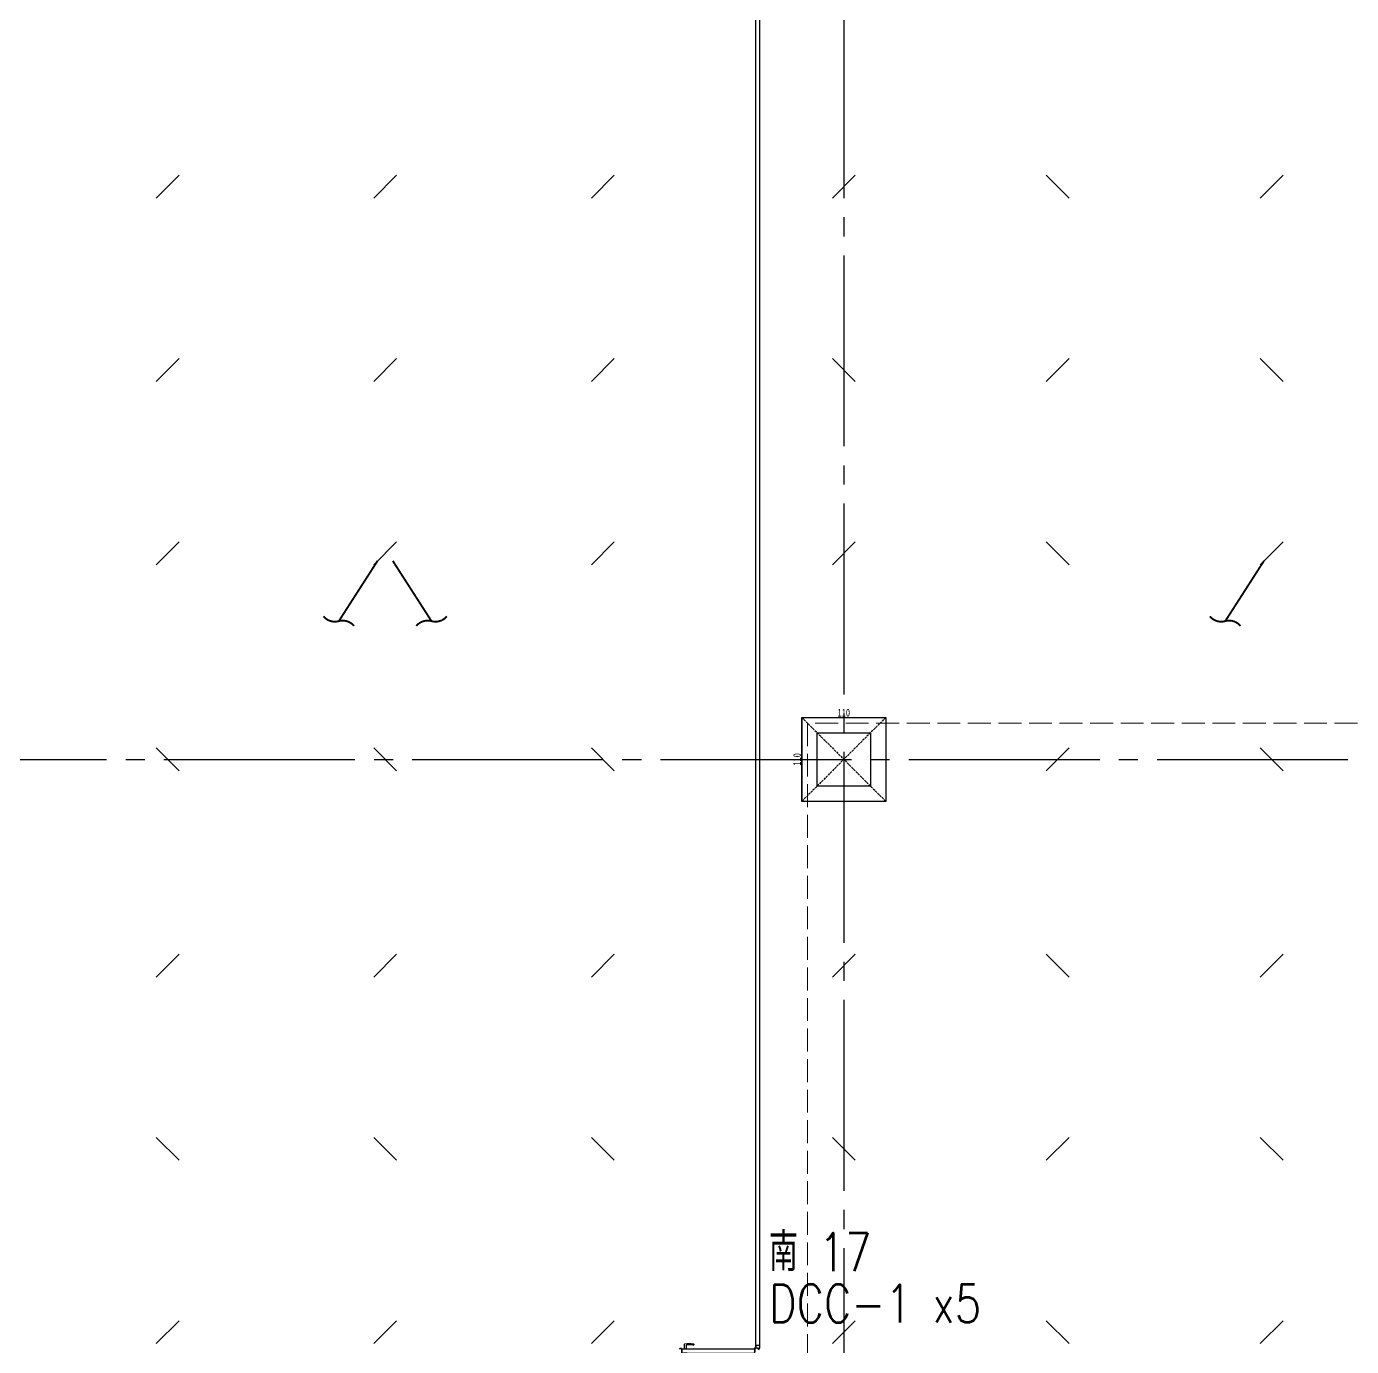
# Model space of a CAD drawing. Extents: x -3080 to 28500, y -1326 to 31609.
# Drawn here: x 14050 to 15785, y 731 to 2460 of the extents above; entities that cross this region are included whole.
import ezdxf
from ezdxf.enums import TextEntityAlignment as Align

# ---------------------------------------------------------------- set-up
doc = ezdxf.new("R2010")
doc.units = 0
doc.header["$LTSCALE"] = 100
for name, pattern in [('188K-SM-03-F05-ARCH-PA-Y2257103$0$DASHED', [19.05, 12.7, -6.35]), ('X-S-FAB-L05$0$COL-CEN-LIN', [3.25, 2.5, -0.25, 0.25, -0.25]), ('X-S-FAB-L05$0$DASHED', [0.75, 0.5, -0.25]), ('X-S-FAB-L05$0$HIDDEN', [0.4, 0.3, -0.1])]:
    doc.linetypes.add(name, pattern=pattern)
for name, color, linetype in [('0-xref', 8, 'Continuous'), ('188K-SM-03-F05-ARCH-PA-Y2257103$0$K-Door', 53, 'Continuous'), ('188K-SM-03-F05-ARCH-PA-Y2257103$0$K-W-P1-3.5-非抗', 53, 'Continuous'), ('188K-SM-03-F05-MECH-DCC-Y2257103$0$00_閥站分組', 1, 'Continuous'), ('188K-SM-07-F10-MECH-CR PIPE-Y2257103$0$00_閥站分組', 1, 'Continuous'), ('X-S-FAB-L05$0$BEAM', 8, 'Continuous'), ('X-S-FAB-L05$0$BLOCK', 8, 'Continuous'), ('X-S-FAB-L05$0$BR-D', 8, 'X-S-FAB-L05$0$DASHED'), ('X-S-FAB-L05$0$CCL', 8, 'X-S-FAB-L05$0$COL-CEN-LIN'), ('X-S-FAB-L05$0$COL', 8, 'Continuous'), ('X-S-FAB-L05$0$COL-S', 8, 'Continuous'), ('X-S-FAB-L05$0$HID', 8, 'X-S-FAB-L05$0$HIDDEN'), ('X-S-FAB-L05$0$S-鋼柱', 8, 'Continuous'), ('X-S-FAB-L05$0$斜撐', 8, 'Continuous')]:
    doc.layers.add(name, color=color, linetype=linetype)
doc.layers.add('X-S-FAB-L05$0$XREF', color=8, linetype='Continuous', lineweight=0)
doc.styles.add('188K-SM-03-F05-ARCH-PA-Y2257103$0$Standard', font='txt.shx', dxfattribs={"bigfont": 'chineset.shx'})
doc.styles.add('188K-SM-03-F05-MECH-DCC-Y2257103$0$XFM1Q20-200k$0$12P7-XCM2P10$0$AA-TXT', font='simplex.shx', dxfattribs={"bigfont": 'china.shx'})
doc.styles.add('188K-SM-07-F10-MECH-CR PIPE-Y2257103$0$XFM1Q20-200k$0$12P7-XCM2P10$0$AA-TXT', font='simplex.shx', dxfattribs={"bigfont": 'china.shx'})
doc.styles.add('X-S-FAB-L05$0$DIM', font='', dxfattribs={"width": 0.8})
doc.styles.get('X-S-FAB-L05$0$DIM').set_extended_font_data('MingLiU')
doc.dimstyles.new('X-S-FAB-L05$0$JJP_005_defpoint', dxfattribs={"dimtxt": 20, "dimasz": 0.5, "dimexe": 0.5, "dimexo": 0.5, "dimgap": 0.5, "dimtad": 1, "dimdsep": 46, "dimtxsty": 'X-S-FAB-L05$0$DIM', "dimblk": 'X-S-FAB-L05$0$_None', "dimcen": 10, "dimclrd": 256, "dimclre": 256, "dimclrt": 256, "dimadec": 0, "dimazin": 0, "dimtfac": 1, "dimtix": 1, "dimtmove": 2, "dimatfit": 3, "dimldrblk": 'X-S-FAB-L05$0$_None', "dimfxl": 0.5, "dimtolj": 1, "dimtzin": 0, "dimarcsym": 0})

# ---------------------------------------------------------------- blocks, each defined once
blk = doc.blocks.new('*D174')
at = {"layer": 'DefPoints', "lineweight": -2, "transparency": 16777216}
blk.add_line((0, 0), (110, 0), dxfattribs=at)
at = {"layer": 'DefPoints', "color": 0, "transparency": 16777216}
for p in [(0, 0), (110, 0), (110, 0)]:
    blk.add_point(p, dxfattribs=at)
at = {"layer": 'DefPoints', "transparency": 16777216, "insert": (55, 6.1), "char_height": 10, "attachment_point": 5, "style": 'X-S-FAB-L05$0$DIM'}
blk.add_mtext('\\A1;110', dxfattribs=at)
blk = doc.blocks.new('X-S-FAB-L05$0$_None')
blk = doc.blocks.new('*D175')
at = {"layer": 'DefPoints', "lineweight": -2, "transparency": 16777216}
blk.add_line((0, 0), (0, -110), dxfattribs=at)
at = {"layer": 'DefPoints', "color": 0, "transparency": 16777216}
for p in [(0, 0), (0, -110), (0, -110)]:
    blk.add_point(p, dxfattribs=at)
at = {"layer": 'DefPoints', "transparency": 16777216, "insert": (-6.1, -55), "char_height": 10, "attachment_point": 5, "rotation": 90, "style": 'X-S-FAB-L05$0$DIM'}
blk.add_mtext('\\A1;110', dxfattribs=at)
blk = doc.blocks.new('X-S-FAB-L05$0$SC1')
at = {"layer": 'DefPoints'}
blk.add_line((27925, 8342.1), (27955, 8312.1), dxfattribs=at)
blk = doc.blocks.new('X-S-FAB-L05$0$斜撐')
at = {"layer": 'X-S-FAB-L05$0$BR-D', "const_width": 0.5}
blk.add_lwpolyline([(962.11, 215.55, -0.296213), (957.95, 215.19, 0.299957), (953.75, 214.85, 0.006918)], format="xyb", dxfattribs=at)
at = {"layer": 'X-S-FAB-L05$0$BR-D', "linetype": 'ByBlock', "const_width": 0.5}
blk.add_lwpolyline([(964.37, 197.57), (957.95, 215.19)], dxfattribs=at)
blk = doc.blocks.new('X-S-FAB-L05$0$VC(C)')
at = {"layer": 'X-S-FAB-L05$0$S-鋼柱', "rotation": 90}
for p in [(22562.1, -25690), (22846.7, -25690), (23131.7, -25690), (23447.1, -25690), (24007.1, -25690), (22562.1, -25930), (22846.7, -25930), (23131.7, -25930), (23727.1, -25930), (22562.1, -26170), (22846.7, -26170), (23131.7, -26170), (23447.1, -26170), (24007.1, -26170), (23727.1, -26440), (22562.1, -26710), (22846.7, -26710), (23131.7, -26710), (23447.1, -26710), (24007.1, -26710), (23727.1, -26950), (22562.1, -27190), (22846.7, -27190), (23131.7, -27190), (23447.1, -27190), (24007.1, -27190)]:
    blk.add_blockref('X-S-FAB-L05$0$SC1', p, dxfattribs=at)
at = {"layer": 'X-S-FAB-L05$0$S-鋼柱'}
for p in [(-12540, -6077.1), (-12820, -6317.1), (-12260, -6317.1), (-12540, -6557.1), (-13705, -6827.1), (-13420.4, -6827.1), (-13135.4, -6827.1), (-12260, -6827.1), (-12540, -7097.1), (-13705, -7337.1), (-13420.4, -7337.1), (-13135.4, -7337.1), (-12820, -7337.1), (-12260, -7337.1), (-12540, -7577.1)]:
    blk.add_blockref('X-S-FAB-L05$0$SC1', p, dxfattribs=at)
at = {"layer": 'X-S-FAB-L05$0$斜撐'}
for p, xscale, yscale, zscale, rotation in [((10022.4, 3782.6), -4.999999999999998, 5, 5, 167.3146368959794), ((19016.8, 3782.6), 5.000000000000001, 5.000000000000001, 5.000000000000001, 192.6853631040205), ((11182.8, 3782.6), -5.000000000000004, 5, 5, 167.3146368959792)]:
    blk.add_blockref('X-S-FAB-L05$0$斜撐', p, dxfattribs=dict(at, xscale=xscale, yscale=yscale, zscale=zscale, rotation=rotation))
blk = doc.blocks.new('188K-SM-03-F05-ARCH-PA-Y2257103$0$雙開門-2000×1700')
for p, q in [((185.2, 96.2), (183.8, 96.1)), ((189.2, 96.2), (185.2, 96.2)), ((185.2, 94), (189.2, 94)), ((189.2, 97.5), (189.2, 92.6)), ((190, 97.5), (189.2, 97.5)), ((189.2, 92.6), (190, 92.6)), ((190, 92.6), (190, 97.5)), ((1.8, 2.5), (0, 2.5)), ((0, -2.5), (0, 2.5)), ((198.2, 2.5), (200, 2.5)), ((200, -2.5), (200, 2.5)), ((1.8, -2.5), (0, -2.5)), ((198.2, -2.5), (200, -2.5))]:
    blk.add_line(p, q)
for points in [[(10.9, 100.1), (10.9, 102), (10.9, 100.1), (4.3, 100.1), (4.3, 100), (4.7, 100), (4.7, 98.9, 0.414214), (4.8, 98.8), (5, 98.8), (5, 98.9), (4.9, 98.9), (4.9, 99.9), (5, 99.9), (5, 4.1), (4.9, 4.1), (4.9, 5.1), (5, 5.1), (5, 5.2), (4.8, 5.2, 0.414214), (4.7, 5.1), (4.7, 4, 0.414214), (4.8, 3.8), (10.2, 3.8, 0.414214), (10.3, 4), (10.3, 5.1, 0.414214), (10.2, 5.2), (10, 5.2), (10, 5.1), (10.1, 5.1), (10.1, 4.1), (10, 4.1), (10, 99.9), (10.1, 99.9), (10.1, 98.9), (10, 98.9), (10, 98.8), (10.2, 98.8, 0.414214), (10.3, 98.9), (10.3, 99.9), (11.1, 99.9, 0.414214), (11.1, 100), (11.1, 102.1, 0.414214), (11.1, 102.2), (10.3, 102.2), (10.3, 102), (10.9, 102)], [(195.9, 100.1), (195.9, 102), (195.9, 100.1), (189.3, 100.1), (189.3, 100), (189.7, 100), (189.7, 98.9, 0.414214), (189.8, 98.8), (190, 98.8), (190, 98.9), (189.9, 98.9), (189.9, 99.9), (190, 99.9), (190, 4.1), (189.9, 4.1), (189.9, 5.1), (190, 5.1), (190, 5.2), (189.8, 5.2, 0.414214), (189.7, 5.1), (189.7, 4, 0.414214), (189.8, 3.8), (195.2, 3.8, 0.414214), (195.3, 4), (195.3, 5.1, 0.414214), (195.2, 5.2), (195, 5.2), (195, 5.1), (195.1, 5.1), (195.1, 4.1), (195, 4.1), (195, 99.9), (195.1, 99.9), (195.1, 98.9), (195, 98.9), (195, 98.8), (195.2, 98.8, 0.414214), (195.3, 98.9), (195.3, 99.9), (196.1, 99.9, 0.414214), (196.1, 100), (196.1, 102.1, 0.414214), (196.1, 102.2), (195.3, 102.2), (195.3, 102), (195.9, 102)], [(195.8, 96.2), (199.8, 96.2), (201.2, 96.1, -0.327495), (202, 95.4, -0.089847), (202.2, 84.7, -1.144881), (200.3, 85.1, 0.137079), (200.3, 93.5, 0.349357), (199.8, 94), (195.8, 94)], [(4.7, -0.6, 0.306748), (4.5, -0.2), (4.1, -0.2, 0.306748), (3.9, -0.6), (4, -0.6, -0.414214), (4.1, -0.7), (4.1, -0.7), (4, -0.7), (4, -1.5), (4.6, -1.5), (4.6, -0.7), (4.5, -0.7), (4.5, -0.7, -0.414214), (4.6, -0.6), (4.7, -0.6), (4.8, -0.6, -0.414214), (5, -0.8), (5, -1.5, -0.320245), (4.7, -1.9), (3, -2.5), (0.6, -2.5, -0.414214), (0, -1.9), (0, 1.9, -0.414214), (0.6, 2.5), (3, 2.5), (3, 0), (3, 0, 0.414214), (3.7, -0.6), (3.9, -0.6)], [(195.3, -0.6, -0.306748), (195.5, -0.2), (195.9, -0.2, -0.306748), (196.1, -0.6), (196, -0.6, 0.414214), (195.9, -0.7), (195.9, -0.7), (196, -0.7), (196, -1.5), (195.4, -1.5), (195.4, -0.7), (195.5, -0.7), (195.5, -0.7, 0.414214), (195.4, -0.6), (195.3, -0.6), (195.2, -0.6, 0.414214), (195, -0.8), (195, -1.5, 0.320245), (195.3, -1.9), (197, -2.5), (199.4, -2.5, 0.414214), (200, -1.9), (200, 1.9, 0.414214), (199.4, 2.5), (197, 2.5), (197, 0), (197, 0, -0.414214), (196.3, -0.6), (196.1, -0.6)]]:
    blk.add_lwpolyline(points, format="xyb")
blk.add_lwpolyline([(195, 92.6), (195, 97.5), (195.8, 97.5), (195.8, 92.6)], close=True)
at = {"ltscale": 500}
for points in [[(3.3, 1), (3.3, 3.1), (3, 3.1), (3, 1)], [(8.5, 3.8), (4, 3.8), (4, 4.1), (8.5, 4.1)], [(191.5, 3.8), (196, 3.8), (196, 4.1), (191.5, 4.1)], [(196.7, 1), (196.7, 3.1), (197, 3.1), (197, 1)]]:
    blk.add_lwpolyline(points, close=True, dxfattribs=at)
at = {"linetype": '188K-SM-03-F05-ARCH-PA-Y2257103$0$DASHED', "ltscale": 0.01}
for centre, start, end in [((0, 0), 0, 87.2908), ((200, 0), 92.7092, 180)]:
    blk.add_arc(centre, 100, start, end, dxfattribs=at)
for centre, major_axis, start_param, end_param in [((212.5, 89.5), (-21.3, 21.3), 0.585307, 0.943734), ((183.9, 95.2), (0.624, 0.624), 0.866962, 2.13291), ((199.6, 89.3), (-10.9, 10.9), 0.51383, 1.058752), ((185.3, 93.4), (-0.417, 0.417), -0.669314, 0.675093), ((183.8, 84.8), (-0.707, 0.707), 0.872811, 4.284184)]:
    blk.add_ellipse(centre, major_axis=major_axis, ratio=1, start_param=start_param, end_param=end_param)
at = {"ltscale": 500, "extrusion": (0, 0, -1)}
blk.add_ellipse((3.5, 3.6), major_axis=(0.495, 0.495), ratio=1, start_param=3.926991, end_param=10.210176, dxfattribs=at)
at = {"ltscale": 500}
blk.add_ellipse((196.5, 3.6), major_axis=(-0.495, 0.495), ratio=1, start_param=3.926991, end_param=10.210176, dxfattribs=at)
at = {"color": 8, "style": '188K-SM-03-F05-ARCH-PA-Y2257103$0$Standard', "width": 0.85}
blk.add_text('2000*1700', height=12, dxfattribs=at).set_placement((100, -13.5), align=Align.MIDDLE_CENTER)
blk = doc.blocks.new('188K-SM-03-F05-ARCH-PA-Y2257103')
at = {"layer": '188K-SM-03-F05-ARCH-PA-Y2257103$0$K-W-P1-3.5-非抗'}
for p, q in [((15005, 732.5), (15005, 8265)), ((15010, 732.5), (15010, 8265))]:
    blk.add_line(p, q, dxfattribs=at)
at = {"layer": '188K-SM-03-F05-ARCH-PA-Y2257103$0$K-Door', "rotation": 89.99999999999999}
blk.add_blockref('188K-SM-03-F05-ARCH-PA-Y2257103$0$雙開門-2000×1700', (15007.5, 532.5), dxfattribs=at)
blk = doc.blocks.new('188K-SM-03-F05-MECH-DCC-Y2257103')
at = {"layer": '188K-SM-03-F05-MECH-DCC-Y2257103$0$00_閥站分組', "style": '188K-SM-03-F05-MECH-DCC-Y2257103$0$XFM1Q20-200k$0$12P7-XCM2P10$0$AA-TXT', "width": 0.8}
for s, p in [('南 17', (15022, 855)), ('DCC-1 x5', (15022, 787.5))]:
    blk.add_text(s, height=50, dxfattribs=at).set_placement(p, align=Align.MIDDLE_LEFT)
blk = doc.blocks.new('188K-SM-07-F10-MECH-CR PIPE-Y2257103')
at = {"layer": '188K-SM-07-F10-MECH-CR PIPE-Y2257103$0$00_閥站分組', "style": '188K-SM-07-F10-MECH-CR PIPE-Y2257103$0$XFM1Q20-200k$0$12P7-XCM2P10$0$AA-TXT', "width": 0.8}
for s, p in [('南 17', (15021.978, 854.959)), ('DCC-1 x5', (15021.978, 787.459))]:
    blk.add_text(s, height=50, dxfattribs=at).set_placement(p, align=Align.MIDDLE_LEFT)
blk = doc.blocks.new('*U59')
at = {"layer": 'DefPoints', "linetype": 'X-S-FAB-L05$0$HIDDEN', "ltscale": 0.1}
for p, q in [((110, 0), (0, -110)), ((0, 0), (110, -110))]:
    blk.add_line(p, q, dxfattribs=at)
at = {"layer": 'X-S-FAB-L05$0$COL', "ltscale": 0.1}
blk.add_lwpolyline([(0, 0), (110, 0), (110, -110), (0, -110)], close=True, dxfattribs=at)
at = {"layer": 'DefPoints'}
dim = blk.add_linear_dim(base=(0, -110), p1=(0, 0), p2=(0, -110), angle=90, dimstyle='X-S-FAB-L05$0$JJP_005_defpoint', override={"dimtxt": 10}, dxfattribs=at)
dim.commit()
dim.dimension.update_dxf_attribs({"geometry": '*D175', "text_midpoint": (-6.067, -55)})
dim = blk.add_linear_dim(base=(110, 0), p1=(0, 0), p2=(110, 0), dimstyle='X-S-FAB-L05$0$JJP_005_defpoint', override={"dimtxt": 10}, dxfattribs=at)
dim.commit()
dim.dimension.update_dxf_attribs({"geometry": '*D174', "text_midpoint": (55, 6.067)})
blk = doc.blocks.new('X-S-FAB-L05$0$FAB2-L05')
at = {"layer": 'X-S-FAB-L05$0$CCL'}
for p, q in [((-11040, 11005), (-11040, 0)), ((-26880, 2220), (1210, 2220))]:
    blk.add_line(p, q, dxfattribs=at)
at = {"layer": 'X-S-FAB-L05$0$COL-S'}
blk.add_lwpolyline([(-11075, 2255), (-11005, 2255), (-11005, 2185), (-11075, 2185)], close=True, dxfattribs=at)
at = {"layer": 'X-S-FAB-L05$0$BEAM'}
blk.add_blockref('*U59', (-11095, 2275), dxfattribs=at)
blk = doc.blocks.new('X-S-FAB-L05')
at = {"layer": 'X-S-FAB-L05$0$COL-S'}
blk.add_lwpolyline([(15085, 1535), (15155, 1535), (15155, 1465), (15085, 1465)], close=True, dxfattribs=at)
at = {"layer": 'X-S-FAB-L05$0$HID', "linetype": 'X-S-FAB-L05$0$HIDDEN', "lineweight": 0}
blk.add_lwpolyline([(16752.5, 1547.5), (15072.5, 1547.5), (15072.5, 310), (16752.5, 310)], close=True, dxfattribs=at)
at = {"layer": 'X-S-FAB-L05$0$BEAM'}
blk.add_blockref('*U59', (15065, 1555), dxfattribs=at)
at = {"layer": 'X-S-FAB-L05$0$BLOCK'}
blk.add_blockref('X-S-FAB-L05$0$FAB2-L05', (26160, -720), dxfattribs=at)
at = {"layer": 'X-S-FAB-L05$0$XREF'}
blk.add_blockref('X-S-FAB-L05$0$VC(C)', (0, 0), dxfattribs=at)

msp = doc.modelspace()

# ---------------------------------------------------------------- block references
at = {"layer": '0-xref'}
for name in ['X-S-FAB-L05', '188K-SM-03-F05-MECH-DCC-Y2257103', '188K-SM-03-F05-ARCH-PA-Y2257103']:
    msp.add_blockref(name, (0, 0), dxfattribs=at)

# ---------------------------------------------------------------- next in the draw order: block references
msp.add_blockref('188K-SM-07-F10-MECH-CR PIPE-Y2257103', (0, 0), dxfattribs=at)

doc.saveas('drawing.dxf')
